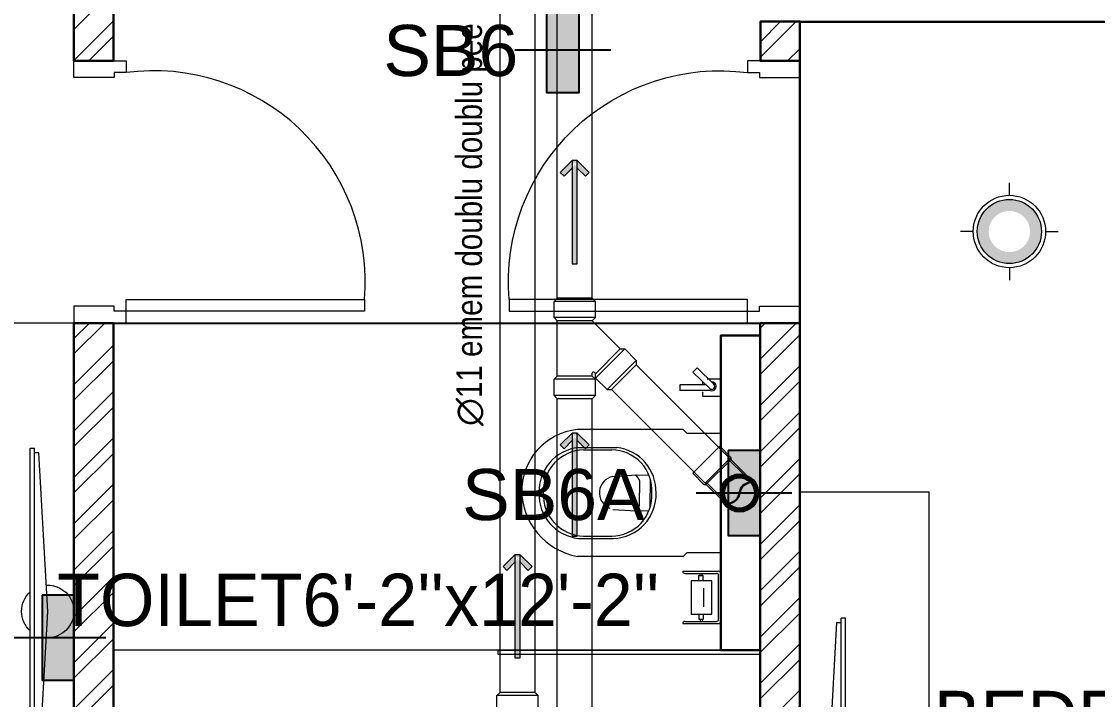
# Model space of a CAD drawing. Header units: inches. Extents: x 3094 to 3721, y -16790 to -15753.
# Drawn here: x 3423.3 to 3546.4, y -15984.4 to -15906.9 of the extents above; entities that cross this region are included whole.
import ezdxf

# ---------------------------------------------------------------- set-up
doc = ezdxf.new("R2010")
doc.units = ezdxf.units.IN
doc.header["$LTSCALE"] = 25
doc.header["$MEASUREMENT"] = 0
doc.linetypes.add('Cline', pattern=[1, 0.625, -0.125, 0.125, -0.125])
doc.linetypes.add('DASHED', pattern=[0.75, 0.5, -0.25])
for name, color, linetype, lineweight in [('.09', 106, 'Continuous', 9), ('Door & Window', 32, 'Continuous', 20), ('ele-cfl', 252, 'Continuous', 13), ('PP-SWP', 1, 'Continuous', 9), ('PP-WWP', 3, 'Continuous', 9), ('SDA - Bathroom Fittings & Fixtures', 52, 'Continuous', 5), ('SDA - Brick Wall', 7, 'Continuous', 30), ('SDA - Door Frame', 49, 'Continuous', 13), ('SDA - Flooring Type 2', 113, 'Continuous', 18), ('SDA - Furniture', 36, 'Continuous', 9), ('SDA - Hatch Lite', 252, 'Continuous', 0), ('SDA - Overhead Lines', 252, 'DASHED', 9), ('wire', 230, 'Continuous', 5)]:
    doc.layers.add(name, color=color, linetype=linetype, lineweight=lineweight)
doc.layers.add('107 CAVERI MAIN XREF$0$FORMAT', color=7, linetype='Continuous')
doc.layers.add('LCD-LOOPING', color=160, linetype='Continuous')
for name, color, linetype, true_color in [('LCD-ELECTRICAL SYMBOL', 34, 'Continuous', 0x994200), ('PP-ROOM 1', 34, 'Continuous', 0x994200), ('PP-TOILET 2', 34, 'Continuous', 0x994200)]:
    doc.layers.add(name, color=color, linetype=linetype, true_color=true_color)
doc.styles.add('arial', font='ARIALN.TTF')
doc.styles.add('JB', font='GOTHIC.TTF', dxfattribs={"height": 5})
doc.styles.add('spectrum', font='arial.ttf')
pattern_1 = [(45, (3081.925610755261, -16917.63459007305), (-2.65165042944955, 2.651650429449553), []), (45, (3083.693377705261, -16917.63459007305), (-2.65165042944955, 2.651650429449553), [])]
pattern_2 = [(45, (1481.197855041824, -7390.683076594985), (-2.65165042944955, 2.651650429449553), []), (45, (1482.965621991824, -7390.683076594985), (-2.65165042944955, 2.651650429449553), [])]

# ---------------------------------------------------------------- blocks, each defined once
blk = doc.blocks.new('A$C8f570909')
at = {"layer": 'LCD-ELECTRICAL SYMBOL', "true_color": 0xcd6928}
h = blk.add_hatch(color=32, dxfattribs=at)
h.dxf.hatch_style = 1
h.paths.add_polyline_path([(1.9907602109e-06, -1.01243567769e-05), (8.00000199076021, -1.01243567769e-05), (8.00000199076021, 2.999989875643223), (1.9907602109e-06, 2.999989875643223)])
at = {"layer": 'LCD-ELECTRICAL SYMBOL', "color": 32, "true_color": 0xcd6928}
blk.add_line((4.00000199076021, -3.000010124356776), (4.00000199076021, 5.99050839252595), dxfattribs=at)
blk.add_lwpolyline([(1.9907602109e-06, -1.01243567769e-05), (8.00000199076021, -1.01243567769e-05), (8.00000199076021, 2.999989875643223), (1.9907602109e-06, 2.999989875643223)], close=True, dxfattribs=at)
blk = doc.blocks.new('*U11')
at = {"color": 0, "linetype": 'ByBlock'}
blk.add_lwpolyline([(-35.00004123711551, 710), (-35.00004123711551, 0), (-70.00004123711551, 0), (-70.00004123711551, 710)], close=True, dxfattribs=at)
for points in [[(-729.9999587628843, -155.0000000000143), (-779.9999999999997, -155.0000000000143), (-779.9999999999997, -143.0000000000143), (-779.9999999999997, -143.0000000000143), (-779.9999999999997, 0), (-744.9999587628845, 0), (-744.9999587628845, -35), (-729.9999587628843, -35), (-729.9999587628843, -155.0000000000143)], [(0, -154.9999999999998), (0, -143.0000000000143), (0, -143.0000000000143), (0, 0), (-35.00004123711551, 0), (-35.00004123711551, -35), (-50.0000412371155, -35), (-50.0000412371155, -154.9999999999998), (0, -154.9999999999998)]]:
    blk.add_lwpolyline(points, dxfattribs=at)
at = {"color": 250, "linetype": 'DASHED', "ltscale": 250}
blk.add_arc((-121.4187203210784, 83.02135184638792), 629.0835443721634, 85.31165048422415, 187.5835558812355, dxfattribs=at)
blk = doc.blocks.new('w')
at = {"layer": 'SDA - Bathroom Fittings & Fixtures'}
for p, q in [((1437.332628521992, -4530.188779661043), (1437.762828801351, -4529.767319014234)), ((1437.762828801351, -4529.767319014234), (1449.849362756711, -4529.767319014234)), ((1449.755656621801, -4531.837465578253), (1445.724475806011, -4531.837465578253)), ((1449.154310696311, -4532.093605422363), (1445.943476181743, -4532.096409529003)), ((1441.534268239909, -4535.394136239083), (1441.51711157968, -4538.614697323562)), ((1443.112644423621, -4534.970609453202), (1441.671275231063, -4535.010480439043)), ((1442.747683687819, -4535.60517453114), (1442.747683687819, -4537.032842324821)), ((1445.80901033396, -4535.154810064923), (1443.112644423621, -4534.970609453202)), ((1442.747683687819, -4538.460510118504), (1442.747683687819, -4537.032842324821)), ((1443.112644423621, -4539.095075196445), (1441.671275231063, -4539.05520421059)), ((1445.80901033396, -4538.910874584711), (1443.112644423621, -4539.095075196445)), ((1449.154310696311, -4541.972079227271), (1445.943476181743, -4541.969275120634)), ((1449.755656621801, -4542.228219071403), (1445.356954245151, -4542.226263219734)), ((1437.332628521992, -4543.876904988592), (1437.762828801351, -4544.298365635405)), ((1437.762828801351, -4544.298365635405), (1449.849362756711, -4544.298365635405))]:
    blk.add_line(p, q, dxfattribs=at)
blk.add_lwpolyline([(1437.332628521992, -4543.876904988592), (1433.449318236649, -4543.876904988592), (1433.449318236649, -4530.188779661043), (1437.332628521992, -4530.188779661043)], dxfattribs=at)
for centre, radius, start, end in [((1448.468537472869, -4537.416761398493), 7.773071931644365, 0.2418468581588014, 79.76754771624375), ((1445.889208517917, -4536.865821188192), 5.031053270089667, 91.87638173814915, 181.9024574718454), ((1446.004180853499, -4536.774091745042), 4.678076097234447, 90.74351486296825, 183.1707235134665), ((1449.007158256081, -4536.857287900683), 4.765954741173954, 357.8890266224417, 88.23066848093866), ((1449.19601674626, -4536.881786718903), 5.075270688382221, 358.2944501811103, 83.66923600585804), ((1443.994354284194, -4536.050692547603), 1.323885900990589, 126.1749763349692, 160.334824347135), ((1445.464793497507, -4537.054056638972), 1.888453895147985, 280.5022663901869, 68.57296345742633), ((1445.933950651291, -4537.183897930743), 5.075270688382221, 178.2944501813194, 263.6692360056451), ((1446.004180853499, -4537.291592904592), 4.678076097234447, 176.8292764863253, 269.2564851370317), ((1449.007158256081, -4537.20839674895), 4.765954741173954, 271.7693315190613, 2.110973377558244), ((1449.19601674626, -4537.183897930743), 5.075270688382221, 276.330763994142, 1.7055498186806), ((1449.163200114061, -4537.250015282345), 7.081670838977975, 275.5602697067531, 1.757360003005991), ((1443.994354284194, -4538.014992102034), 1.323885900990589, 199.6651756526423, 233.8250236650309)]:
    blk.add_arc(centre, radius, start, end, dxfattribs=at)
blk = doc.blocks.new('A')
at = {"layer": 'SDA - Bathroom Fittings & Fixtures'}
for p, q in [((-1.685078844700913, 1.626770846546839), (-4.513478844700959, -1.201729153453122)), ((-3.806378844700933, -1.908829153453203), (-0.9779788447009466, 0.9195708465468959)), ((-1.617204589650703, 0.2803451015971126), (-1.617204589650703, -4.086515750415856)), ((-0.6076482197407455, 1.076780351945545), (-0.6076482197407455, -4.086515750415856)), ((-4.513478844700959, -1.201729153453122), (-3.806378844700933, -1.908829153453203)), ((-1.617204589650703, -4.086515750415856), (-0.6076482197407455, -4.086515750415856))]:
    blk.add_line(p, q, dxfattribs=at)
for points in [[(-2.612426404699363, 0.4690708465417404), (-2.612426404699363, 2.773170846541687), (0.3875735953006369, 2.773170846541687), (0.3875735953006369, -0.2268291534583113), (-0.3885957797391647, -0.2268291534583113)], [(-1.623181967704125, -0.2268291534531892), (-2.112078844700936, -0.2268291534531892)]]:
    blk.add_lwpolyline(points, dxfattribs=at)
for centre, radius, start, end in [((-1.331478844700942, 1.27317084654681), 0.75, 344.8199, 180), ((-1.33937671500684, 1.265324085950514), 0.5001536995962927, 316.2673742728265, 133.7245233758437)]:
    blk.add_arc(centre, radius, start, end, dxfattribs=at)
blk = doc.blocks.new('TGGGGGG')
at = {"layer": 'SDA - Bathroom Fittings & Fixtures'}
for p, q in [((-21354.53088276237, -16910.76633715351), (-21354.53088276237, -16914.88413978172)), ((-21354.28030857237, -16911.01692880669), (-21354.28029110914, -16914.63354883985)), ((-21348.78030251587, -16911.01834867466), (-21348.78030251587, -16914.63473284805)), ((-21348.53089960481, -16910.76752183495), (-21348.53089960481, -16914.88532449167)), ((-21354.03386514515, -16912.75376703802), (-21354.280298973, -16912.75376703802)), ((-21354.03386514515, -16913.00495104622), (-21354.280298973, -16913.00495104622)), ((-21354.03386514515, -16912.62935974393), (-21354.03386514515, -16913.12935834031)), ((-21353.43856405348, -16912.62935974393), (-21354.03386514515, -16912.62935974393)), ((-21349.62203743539, -16912.62935993752), (-21349.02673634372, -16912.62935993752)), ((-21349.02673634372, -16912.62935993752), (-21349.02673634372, -16913.12935853401)), ((-21349.02673634372, -16912.75376723173), (-21348.78030251587, -16912.75376723173)), ((-21349.02673634372, -16913.00495123982), (-21348.78030251587, -16913.00495123982)), ((-21353.43856405348, -16913.12935834031), (-21354.03386514515, -16913.12935834031)), ((-21350.46792005861, -16913.15415292852), (-21352.59268143025, -16913.15415292852)), ((-21349.62203743539, -16913.12935853401), (-21349.02673634372, -16913.12935853401)), ((-21354.28147581909, -16915.134731435), (-21348.78149125804, -16915.134731435)), ((-21354.03088416587, -16914.88414049302), (-21349.03089416909, -16914.88413979127))]:
    blk.add_line(p, q, dxfattribs=at)
blk.add_lwpolyline([(-21353.43856405348, -16914.1129035192), (-21349.62203743539, -16914.1129035192), (-21349.62203743539, -16911.72673076556), (-21353.43856405348, -16911.72673076556)], close=True, dxfattribs=at)
for centre, radius, start, end in [((-21354.52894083786, -16911.01496955487), 0.2486399849146517, 359.5485117926382, 90.44749523860598), ((-21348.54175244164, -16911.00613756189), 0.238862406401895, 87.3958401339033, 182.9303495128979), ((-21354.28088346412, -16914.88473213676), 0.25, 179.8642421125544, 269.8642421092193), ((-21354.03029181083, -16914.63414119489), 0.25, 179.8642421125544, 269.8642421092193), ((-21349.03030181405, -16914.63414049302), 0.25, 269.8642421092193, 359.8642421125544), ((-21348.780898903, -16914.88473213676), 0.25, 269.8642421092193, 359.8642421125544)]:
    blk.add_arc(centre, radius, start, end, dxfattribs=at)
blk = doc.blocks.new('REWERFEW')
at = {"layer": 'SDA - Furniture'}
for p, q in [((3139.606995472121, -25651.87048267125), (3140.10699547119, -25651.87048267125)), ((3140.10699547119, -25651.87048267125), (3140.10699547119, -25651.37048267125)), ((3140.10699547119, -25688.19253077615), (3140.10699547119, -25651.87048267125))]:
    blk.add_line(p, q, dxfattribs=at)
for points in [[(3139.606995472121, -25688.19253077615), (3138.60699547119, -25670.03150672374), (3139.606995472121, -25651.87048267125)], [(3140.10699547119, -25688.69253077626), (3140.60699547119, -25688.69253077626), (3140.60699547119, -25651.37048267125), (3140.10699547119, -25651.37048267125)], [(3139.606995472121, -25688.19253077615), (3140.10699547119, -25688.19253077615), (3140.10699547119, -25688.69253077626)]]:
    blk.add_lwpolyline(points, dxfattribs=at)
for start, end in [(86.84830664325258, 273.1516933567474), (311.8103149006322, 48.18968509936786)]:
    blk.add_arc((3138.60699547119, -25670.03150672374), 3, start, end, dxfattribs=at)
blk = doc.blocks.new('SURFACE MOUNTED CEILING LIGHT')
at = {"layer": 'ele-cfl', "ltscale": 5}
h = blk.add_hatch(color=2, dxfattribs=at)
edge = h.paths.add_edge_path()
edge.add_arc((0, -7.276e-12), 3.82512444520576, 0, 360, ccw=False)
edge = h.paths.add_edge_path(flags=16)
edge.add_arc((0, 7.276e-12), 2.466104221736364, 0, 360, ccw=False)
at = {"layer": 'ele-cfl', "color": 1, "ltscale": 5}
for p, q in [((7.276e-12, 4.316820417945563), (7.276e-12, 5.812881657395338)), ((-4.316820417945563, 0), (-5.812881657395338, 0)), ((4.316820417952839, 0), (5.812881657402612, 0)), ((7.276e-12, -4.316820417952839), (7.276e-12, -5.812881657402612))]:
    blk.add_line(p, q, dxfattribs=at)
for radius in [4.316820417946937, 3.825124445206388]:
    blk.add_circle((0, 0), radius, dxfattribs=at)
blk = doc.blocks.new('PP-Y TEE MIRROR')
for p, q in [((419.0404650487336, 14377.40693796287), (412.2222832305552, 14370.58875614469)), ((412.2222832305552, 14295.58875614469), (412.2222832305552, 14370.58875614469)), ((419.0404650487336, 14288.77057432651), (419.0404650487336, 14377.40693796287)), ((419.0404650487336, 14377.40693796287), (453.8131923214652, 14377.40693796287)), ((453.8131923214652, 14377.40693796287), (460.631374139644, 14370.58875614469)), ((453.813192321465, 14288.77057432651), (453.813192321465, 14377.40693796287)), ((460.631374139644, 14370.58875614469), (579.2677377760051, 14370.58875614469)), ((460.631374139644, 14295.58875614469), (460.631374139644, 14370.58875614469)), ((586.0859195941872, 14377.40693796287), (579.2677377760051, 14370.58875614469)), ((579.2677377760051, 14295.58875614469), (579.2677377760051, 14370.58875614469)), ((586.0859195941872, 14377.40693796287), (620.8586468669189, 14377.40693796287)), ((586.0859195941871, 14288.77057432651), (586.0859195941871, 14377.40693796287)), ((620.8586468669189, 14377.40693796287), (627.6768286850972, 14370.58875614469)), ((620.8586468669185, 14288.77057432651), (620.8586468669185, 14377.40693796287)), ((627.6768286850972, 14295.58875614469), (627.6768286850972, 14370.58875614469)), ((412.2222832305552, 14295.58875614469), (419.0404650487336, 14288.77057432651)), ((460.631374139644, 14295.58875614469), (453.813192321465, 14288.77057432651)), ((460.631374139644, 14295.58875614469), (466.6175017915384, 14295.58875614469)), ((579.2677377760051, 14295.58875614469), (518.8977310163223, 14235.21874938501)), ((579.2677377760051, 14295.58875614469), (586.0859195941871, 14288.77057432651)), ((627.6768286850972, 14295.58875614469), (620.8586468669185, 14288.77057432651)), ((419.0404650487336, 14288.77057432651), (453.813192321465, 14288.77057432651)), ((456.2223572293393, 14288.25175797399), (431.6343259744213, 14263.6637267191)), ((456.2223572293393, 14288.25175797399), (518.8977310163223, 14225.576384187)), ((456.2223572293393, 14288.25175797399), (465.8647224273138, 14288.25175797399)), ((468.5459748311488, 14290.9330103778), (465.8647224273138, 14288.25175797399)), ((465.8647224273138, 14288.25175797399), (518.8977310163223, 14235.21874938501)), ((586.0859195941871, 14288.77057432651), (620.8586468669185, 14288.77057432651)), ((431.6343259744213, 14263.6637267191), (431.6343259744213, 14254.0213615211)), ((431.6343259744213, 14263.6637267191), (494.3096997614372, 14200.98835293208)), ((431.6343259744213, 14254.0213615211), (484.6673345634298, 14200.98835293208)), ((518.8977310163223, 14225.576384187), (494.3096997614372, 14200.98835293208)), ((518.8977310163223, 14235.21874938501), (518.8977310163223, 14225.576384187)), ((494.3096997614372, 14200.98835293208), (484.6673345634298, 14200.98835293208))]:
    blk.add_line(p, q)
blk.add_arc((466.6175017915384, 14292.86148341741), 2.727272727272845, 315.0000000000645, 90)
blk = doc.blocks.new('PP-ARROW')
h = blk.add_hatch(color=256)
h.dxf.hatch_style = 1
h.paths.add_polyline_path([(-150.0000437715289, 6.3791958e-09), (-150.0000437708768, 15.32418587419306), (150.0000437721819, 15.32418586142557), (150.0000437715298, -6.3864718e-09)])
edge = h.paths.add_edge_path()
edge.add_line((150.0000437721819, 15.32418586142557), (115.5958426014904, 49.72838703504567))
edge.add_line((115.5958426014895, 49.72838703504567), (104.6032609488848, 38.7358025756421))
edge.add_line((104.6032609488857, 38.7358025756421), (128.0148963756028, 15.32418586236235))
edge.add_line((150.0000437715298, -6.3864718e-09), (115.5958425979097, -34.40420117707799))
edge.add_line((115.5958425979097, -34.40420117707799), (104.6032609462409, -23.41161671673944))
edge.add_line((104.6032609462409, -23.41161671673763), (128.0148963749507, -5.4496923e-09))
h = blk.add_hatch(color=256)
h.dxf.hatch_style = 1
h.paths.add_polyline_path([(104.6032609488857, 38.7358025756421), (115.5958426014895, 49.72838703504567), (150.0000437721819, 15.32418586142557), (128.0148963756019, 15.32418586236235)])
h.paths.add_polyline_path([(104.6032609462409, -23.41161671673763), (128.0148963749498, -5.4496923e-09), (150.0000437715298, -6.3864718e-09), (115.5958425979097, -34.40420117707799)])
at = {"lineweight": 0}
for p, q in [((115.5958426014895, 49.72838703504567), (104.6032609488857, 38.7358025756421)), ((104.6032609488857, 38.7358025756421), (128.0148963756019, 15.32418586236235)), ((150.0000437721819, 15.32418586142557), (115.5958426014895, 49.72838703504567)), ((150.0000437721819, 15.32418586142557), (-150.0000437708768, 15.32418587419306)), ((-150.0000437708768, 15.32418587419306), (-150.0000437715289, 6.3791958e-09)), ((-150.0000437715289, 6.3791958e-09), (150.0000437715298, -6.3864718e-09)), ((150.0000437715298, -6.3864718e-09), (150.0000437721819, 15.32418586142557)), ((104.6032609462409, -23.41161671673763), (128.0148963749498, -5.4496923e-09)), ((115.5958425979097, -34.40420117707799), (104.6032609462409, -23.41161671673763)), ((150.0000437715298, -6.3864718e-09), (115.5958425979097, -34.40420117707799))]:
    blk.add_line(p, q, dxfattribs=at)
blk = doc.blocks.new('PP-WC CONNECTOR BEND')
at = {"lineweight": 30}
h = blk.add_hatch(color=256, dxfattribs=at)
edge = h.paths.add_edge_path()
edge.add_ellipse((-79.84568734442945, 16.06918967427918), major_axis=(19.39290396956005, 18.32186724565119), ratio=1, start_angle=96.33861705339262, end_angle=173.6613829466086, ccw=False)
edge.add_ellipse((-101.1428493109338, 0.0003864832397085), major_axis=(22.89194586542945, -24.23013451044475), ratio=0.9999999999973738, start_angle=-44.99999999999898, end_angle=134.9999999999989, ccw=False)
edge.add_ellipse((-122.4400112734798, -16.0684167072759), major_axis=(18.3218672456512, -19.39290396956005), ratio=1, start_angle=6.338617053392639, end_angle=83.66138294660738)
at = {"linetype": 'Continuous'}
for p, q in [((-37.50000000004928, 37.49999999995998), (-84.90057435239856, 37.49999999988177)), ((-34.09090909099467, 40.90909090903369), (-37.50000000008862, 37.49999999993452)), ((-34.09090909096342, 40.90909090903369), (-5.70708e-11, 40.90909090909189)), ((5.72413e-11, -40.90909090909189), (-5.70708e-11, 40.90909090909189)), ((-37.49999999993129, -37.50000000008004), (-84.90057435227612, -37.50000000015643)), ((-34.09090909086109, -40.90909090914647), (-37.4999999999705, -37.50000000006185)), ((-34.09090909086109, -40.90909090914647), (5.72413e-11, -40.90909090909189))]:
    blk.add_line(p, q, dxfattribs=at)
at = {"linetype": 'Continuous', "ltscale": 0.005}
for p, q in [((-37.50000000004543, 34.09090909086808), (-78.63664915670056, 34.09090909079896)), ((-34.09090909098706, 37.49999999994543), (-37.50000000004543, 34.09090909086808)), ((-37.49999999997448, -34.09090909097358), (-37.50000000004543, 34.09090909086808)), ((-34.09090909095943, 37.49999999994543), (-6.89511e-11, 37.5)), ((-34.09090909087666, -37.50000000005275), (-34.09090909096728, 37.49999999994543)), ((-37.49999999993514, -34.09090909099541), (-78.63664915659437, -34.09090909105545)), ((-34.09090909086894, -37.50000000005275), (-37.49999999997448, -34.09090909097358)), ((-34.09090909086894, -37.50000000005275), (4.14389e-11, -37.5))]:
    blk.add_line(p, q, dxfattribs=at)
at = {"linetype": 'Continuous'}
blk.add_circle((-101.2499999999506, -1.69166e-10), 40.90909090909089, dxfattribs=at)
at = {"lineweight": 30}
for radius in [37.50049768746063, 33.33377572218723]:
    blk.add_circle((-101.1428493109338, 0.0003864832433464), radius, dxfattribs=at)
for centre, start, end in [((-79.8456873453702, 16.06918967623277), 139.7119494777778, 217.0347153698455), ((-122.4400112734798, -16.0684167072759), 319.7119494776478, 37.03471536997189)]:
    blk.add_arc(centre, 26.67912186968674, start, end, dxfattribs=at)

msp = doc.modelspace()

# ---------------------------------------------------------------- hatches: boundary and pattern name
at = {"layer": 'SDA - Hatch Lite'}
h = msp.add_hatch(dxfattribs=at)
h.set_pattern_fill('ANSI32', color=256, scale=10)
h.set_pattern_definition(pattern_1)
h.paths.add_polyline_path([(3548.961762696355, -15779.49208987317), (3301.694414384674, -15779.49208987318), (3301.694414384674, -15788.54720797417), (3370.315170802224, -15788.54720797417), (3370.315170802224, -15788.51716737477), (3416.633341647369, -15788.51716737477), (3548.961762696355, -15788.54075115279)])
h.paths.add_polyline_path([(3585.001967932444, -15779.49208987317), (3548.961762696355, -15779.49208987317), (3548.961762696355, -15788.54720797417), (3585.001967932444, -15788.54720797417)])
h.paths.add_polyline_path([(3637.914886482601, -15779.49208987317), (3594.089049382284, -15779.49208987317), (3594.089049382284, -15788.54720797417), (3637.914886482601, -15788.54720797417)])
h.paths.add_polyline_path([(3536.524879332522, -16324.54422421795), (3623.172315569926, -16232.86713425989), (3611.755923235525, -16222.0770761624), (3525.108486998122, -16313.75416612047)], flags=9)
h.paths.add_polyline_path([(3206.737610677436, -15906.76321709736), (3264.828772078082, -15906.76321709736), (3264.828772078082, -15892.93571880038), (3206.737610677436, -15892.93571880038)], flags=9)
h.paths.add_polyline_path([(3201.298084572253, -15892.43991636981), (3269.505113779032, -15892.43991636981), (3269.505113779032, -15876.74241029722), (3201.298084572253, -15876.74241029722)], flags=9)
h.paths.add_polyline_path([(3439.75934495718, -16070.35435575687), (3501.193131064181, -16070.35435575687), (3501.193131064181, -16056.52685745989), (3439.75934495718, -16056.52685745989)], flags=9)
h.paths.add_polyline_path([(3441.039130337236, -16056.03105502932), (3499.150161280125, -16056.03105502932), (3499.150161280125, -16040.33354895674), (3441.039130337236, -16040.33354895674)], flags=9)
h.paths.add_polyline_path([(3440.551058107701, -15983.28343014597), (3498.642219508346, -15983.28343014597), (3498.642219508346, -15969.45593184898), (3440.551058107701, -15969.45593184898)], flags=9)
h.paths.add_polyline_path([(3440.159531134578, -15968.96012941841), (3498.270562077467, -15968.96012941841), (3498.270562077467, -15953.26262334583), (3440.159531134578, -15953.26262334583)], flags=9)
h.paths.add_polyline_path([(3366.789857579922, -16283.2786618054), (3424.88101898057, -16283.2786618054), (3424.88101898057, -16269.45116350841), (3366.789857579922, -16269.45116350841)], flags=9)
h.paths.add_polyline_path([(3376.999866795455, -16268.61218569826), (3413.907825361036, -16268.61218569826), (3413.907825361036, -16253.60103038484), (3376.999866795455, -16253.60103038484)], flags=9)
h.paths.add_polyline_path([(3342.035446319516, -16480.44887986801), (3413.497106545577, -16480.44887986801), (3413.497106545577, -16466.62138157102), (3342.035446319516, -16466.62138157102)], flags=9)
h.paths.add_polyline_path([(3313.683215652498, -16466.12557914045), (3441.086152808594, -16466.12557914045), (3441.086152808594, -16450.42807306787), (3313.683215652498, -16450.42807306787)], flags=9)
h.paths.add_polyline_path([(3526.537394237163, -16538.69439633513), (3591.313805050518, -16538.69439633513), (3591.313805050518, -16524.86689803815), (3526.537394237163, -16524.86689803815)], flags=9)
h.paths.add_polyline_path([(3505.340753432669, -16524.37109560758), (3611.747261450779, -16524.37109560758), (3611.747261450779, -16508.673589535), (3505.340753432669, -16508.673589535)], flags=9)
h.paths.add_polyline_path([(3524.327227700446, -16425.67035095259), (3582.418389101094, -16425.67035095259), (3582.418389101094, -16411.84285265561), (3524.327227700446, -16411.84285265561)], flags=9)
h.paths.add_polyline_path([(3517.212415333638, -16411.34705022504), (3588.770017063668, -16411.34705022504), (3588.770017063668, -16395.64954415245), (3517.212415333638, -16395.64954415245)], flags=9)
h.paths.add_polyline_path([(3443.086250269361, -16296.77231192023), (3507.862661082715, -16296.77231192023), (3507.862661082715, -16282.94481362325), (3443.086250269361, -16282.94481362325)], flags=9)
h.paths.add_polyline_path([(3443.096371900021, -16282.44901119268), (3507.089355047823, -16282.44901119268), (3507.089355047823, -16266.7515051201), (3443.096371900021, -16266.7515051201)], flags=9)
h.paths.add_polyline_path([(3564.873474027632, -16149.86619253061), (3636.335134253693, -16149.86619253061), (3636.335134253693, -16136.03869423362), (3564.873474027632, -16136.03869423362)], flags=9)
h.paths.add_polyline_path([(3579.545472804266, -16135.55211694766), (3620.899951073059, -16135.55211694766), (3620.899951073059, -16119.84354070155), (3579.545472804266, -16119.84354070155)], flags=9)
h.paths.add_polyline_path([(3386.698568650613, -16144.87655956069), (3444.789730051259, -16144.87655956069), (3444.789730051259, -16131.04906126371), (3386.698568650613, -16131.04906126371)], flags=9)
h.paths.add_polyline_path([(3387.133614634652, -16130.55325883314), (3443.591499662986, -16130.55325883314), (3443.591499662986, -16114.85575276055), (3387.133614634652, -16114.85575276055)], flags=9)
h.paths.add_polyline_path([(3554.133399129209, -16010.45588550457), (3612.224560529855, -16010.45588550457), (3612.224560529855, -15996.62838720758), (3554.133399129209, -15996.62838720758)], flags=9)
h.paths.add_polyline_path([(3540.501944608033, -15996.49478975402), (3625.092830646565, -15996.49478975402), (3625.092830646565, -15980.79728368144), (3540.501944608033, -15980.79728368144)], flags=9)
h.paths.add_polyline_path([(3333.570227331892, -15999.8010884305), (3391.66138873254, -15999.8010884305), (3391.66138873254, -15985.97359013352), (3333.570227331892, -15985.97359013352)], flags=9)
h.paths.add_polyline_path([(3319.93877281095, -15985.83999267995), (3404.529658849482, -15985.83999267995), (3404.529658849482, -15970.14248660737), (3319.93877281095, -15970.14248660737)], flags=9)
h.paths.add_polyline_path([(3183.616141633527, -15788.54720797417), (3292.639296283673, -15788.54720797417), (3292.639296283673, -15779.49208987318), (3183.616141633527, -15779.49208987318)])
h = msp.add_hatch(dxfattribs=at)
h.set_pattern_fill('ANSI32', color=256, scale=10)
h.set_pattern_definition(pattern_2)
h.paths.add_polyline_path([(3424.785432721368, -15861.81096603102), (3424.785432721368, -15870.81096603102), (3429.285432721368, -15870.81096603102), (3429.285432721368, -15911.36608413202), (3433.812991771959, -15911.36608413202), (3433.812991771959, -15870.81096603102), (3446.484639080343, -15870.81096603102), (3446.484639080343, -15861.81096603102)])
h = msp.add_hatch(dxfattribs=at)
h.set_pattern_fill('ANSI32', color=256, scale=10)
h.set_pattern_definition([(45, (3081.925610755261, -14691.08742575618), (-2.65165042944955, 2.651650429449553), []), (45, (3083.693377705261, -14691.08742575618), (-2.65165042944955, 2.651650429449553), [])])
h.paths.add_polyline_path([(3507.856298778435, -15911.36608413202), (3507.856298778435, -15906.86608413202), (3512.356298778435, -15906.86608413202), (3512.356298778435, -15911.36608413202)])
h = msp.add_hatch(dxfattribs=at)
h.set_pattern_fill('ANSI32', color=256, scale=10)
h.set_pattern_definition(pattern_2)
h.paths.add_polyline_path([(3429.285432721368, -15941.36608413202), (3429.285432721368, -16090.74405780667), (3436.812991771959, -16090.74405780667), (3436.812991771959, -16081.80946831868), (3433.812991771959, -16081.80946831868), (3433.812991771959, -16019.33852508152), (3446.989362083328, -16019.33852508152), (3446.989362083328, -16014.81096603102), (3433.812991771959, -16014.81096603102), (3433.812991771959, -15941.36608413202)])
h = msp.add_hatch(dxfattribs=at)
h.set_pattern_fill('ANSI32', color=256, scale=10)
h.set_pattern_definition(pattern_1)
h.paths.add_polyline_path([(3512.356298778435, -15941.36608413202), (3507.828739727961, -15941.36608413202), (3507.828739727961, -16014.81096603102), (3494.976380018954, -16014.81096603102), (3494.976380018954, -16019.33852508152), (3507.828739727961, -16019.33852508152), (3507.828739727961, -16081.68893970567), (3512.356298778435, -16081.68893970567)])
h.paths.add_polyline_path([(3555.856416567364, -16086.21649875617), (3555.856416567364, -16090.74405780667), (3637.946849831376, -16090.74405780667), (3637.946849831376, -16086.21649875617)])

# ---------------------------------------------------------------- linework, layer by layer
at = {"layer": '.09', "color": 4}
msp.add_lwpolyline([(3477.82873972796, -15978.81096603102), (3507.828739727961, -15978.81096603102), (3507.828739727961, -15979.31096603101), (3477.82873972796, -15979.31096603101)], close=True, dxfattribs=at)
at = {"layer": 'LCD-ELECTRICAL SYMBOL'}
msp.add_lwpolyline([(3512.356298778435, -16086.21649875617), (3637.946849831376, -16086.21649875617), (3637.946698700791, -15906.89554889501), (3512.356147647849, -15906.89554889501)], close=True, dxfattribs=at)
at = {"layer": 'PP-ROOM 1'}
msp.add_lwpolyline([(3512.356147647849, -15906.89554889501), (3637.946849831376, -15906.89554889501), (3637.946849831376, -16086.21649875617), (3512.356147647849, -16086.21649875617)], close=True, dxfattribs=at)
at = {"layer": 'PP-SWP'}
for p, q in [((3484.6023060375787, -15938.531517666177), (3484.6023060375787, -15835.99464833137)), ((3488.6023060375787, -15938.531517666177), (3488.6023060375787, -15835.99464833137)), ((3503.06531349969, -15955.578217239805), (3493.6474511992806, -15946.159112114326)), ((3484.6023060375787, -16038.048379531752), (3484.6023060375787, -15950.022184332844)), ((3488.6023060375787, -16038.048379531752), (3488.6023060375787, -15950.022184332844)), ((3500.2366997671907, -15958.406457744486), (3490.818837466781, -15948.987352619008))]:
    msp.add_line(p, q, dxfattribs=at)
at = {"layer": 'PP-TOILET 2'}
msp.add_lwpolyline([(3433.812991771959, -15941.36608413202), (3507.828739727961, -15941.36608413202), (3507.828739727961, -16014.81096603102), (3433.812991771959, -16014.81096603102)], close=True, dxfattribs=at)
at = {"layer": 'PP-WWP'}
for p, q in [((3478.0619794808244, -15983.63040821881), (3478.0619794808244, -15876.591727719033)), ((3482.0619794808244, -15983.63040821881), (3482.0619794808244, -15876.591727719033))]:
    msp.add_line(p, q, dxfattribs=at)
at = {"layer": 'SDA - Brick Wall'}
for p, q in [((3507.828739727961, -16014.81096603102), (3507.828739727961, -15941.36608413202)), ((3507.828739727961, -15941.36608413202), (3512.356298778435, -15941.36608413202)), ((3512.356298778435, -16090.74405780667), (3512.356298778435, -15941.36608413202))]:
    msp.add_line(p, q, dxfattribs=at)
for points in [[(3446.484639080343, -15870.81096603102), (3446.484639080343, -15861.81096603102), (3424.785432721368, -15861.81096603102), (3424.785432721368, -15870.81096603102), (3429.285432721368, -15870.81096603102), (3429.285432721368, -15911.36608413202), (3433.812991771959, -15911.36608413202), (3433.812991771959, -15870.81096603102), (3446.484639080343, -15870.81096603102)], [(3512.356298778435, -15906.86608413202), (3512.356298778435, -15911.36608413202), (3507.856298778435, -15911.36608413202), (3507.856298778435, -15906.86608413202), (3512.356298778435, -15906.86608413202)]]:
    msp.add_lwpolyline(points, dxfattribs=at)
for points in [[(3429.285432721368, -15941.36608413202), (3433.812991771959, -15941.36608413202), (3433.812991771959, -16014.81096603102), (3446.989362083328, -16014.81096603102), (3446.989362083328, -16019.33852508152), (3433.812991771959, -16019.33852508152), (3433.812991771959, -16081.80946831868), (3436.812991771959, -16081.80946831868), (3436.812991771959, -16090.74405780667), (3429.285432721368, -16090.74405780667)], [(3507.828739727961, -15942.81096603103), (3507.828739727961, -15978.81096603102), (3503.32873972796, -15978.81096603102), (3503.32873972796, -15942.81096603103)]]:
    msp.add_lwpolyline(points, close=True, dxfattribs=at)
at = {"layer": 'SDA - Flooring Type 2'}
msp.add_line((3512.356298778435, -15941.36608413202), (3512.356298778435, -15906.86608413202), dxfattribs=at)
at = {"layer": 'SDA - Furniture'}
for points in [[(3429.285432721425, -15941.36608413202), (3414.474915348872, -15941.36608413202), (3414.474915348872, -16013.36612300826), (3429.285432721425, -16013.36612300826)], [(3527.166743304988, -15960.73355397659), (3512.356225932435, -15960.73355397659), (3512.356225932435, -16032.73359285284), (3527.166743304988, -16032.73359285284)]]:
    msp.add_lwpolyline(points, close=True, dxfattribs=at)
at = {"layer": 'SDA - Hatch Lite', "ltscale": 0.3}
msp.add_line((3507.828739727961, -15978.81096603102), (3433.812991771959, -15978.81096603102), dxfattribs=at)
at = {"layer": 'SDA - Overhead Lines', "ltscale": 0.25}
msp.add_lwpolyline([(3580.458427207523, -15906.8980474808), (3580.458427207523, -15897.81096603102), (3512.568174471637, -15897.77900268225), (3512.568174471637, -15906.86608413202)], close=True, dxfattribs=at)

# ---------------------------------------------------------------- block references
at = {"layer": 'Door & Window', "yscale": 0.0384615384615363, "zscale": 0.0384615384615363}
for p, xscale, rotation in [((3435.246971182906, -15941.36608413202), 0.0384615384615363, 270), ((3506.394760316897, -15941.36608413202), -0.0384615384615363, 89.99999999999999)]:
    msp.add_blockref('*U11', p, dxfattribs=dict(at, xscale=xscale, rotation=rotation))
at = {"layer": 'LCD-ELECTRICAL SYMBOL', "color": 32, "true_color": 0xcd6928, "yscale": 1.21875, "zscale": 1.21875}
for p, xscale, rotation in [((3487.066574119916, -15905.27655427988), -1.21875, 90), ((3504.17250206702, -15955.93596360479), 1.21875, 269.9999999999999), ((3425.629195060486, -15972.4911011439), 1.21875, 269.9999999999999)]:
    msp.add_blockref('A$C8f570909', p, dxfattribs=dict(at, xscale=xscale, rotation=rotation))
at = {"layer": 'PP-SWP'}
for name, p, xscale, yscale, rotation in [('PP-ARROW', (3486.9038810035786, -15928.688992666177), 0.0393701, 0.0393701, 90), ('PP-Y TEE MIRROR', (4251.033772704245, -15972.00725099951), 0.05333333333333334, 0.05333333333333334, 90), ('PP-ARROW', (3486.9038810035786, -15959.864709332844), 0.0393701, 0.0393701, 90), ('PP-WC CONNECTOR BEND', (3501.6551547195136, -15956.996486125621), 0.05333333333333334, 0.05333333333333334, 134.99621974018137)]:
    msp.add_blockref(name, p, dxfattribs=dict(at, xscale=xscale, yscale=yscale, rotation=rotation))
at = {"layer": 'PP-WWP', "rotation": 90}
for name, p, xscale, yscale in [('PP-ARROW', (3480.3635544468243, -15973.78788321881), 0.0393701, 0.0393701), ('PP-Y TEE MIRROR', (4244.493446147491, -16017.106141552144), 0.05333333333333334, 0.05333333333333334)]:
    msp.add_blockref(name, p, dxfattribs=dict(at, xscale=xscale, yscale=yscale))
at = {"layer": 'SDA - Bathroom Fittings & Fixtures', "xscale": 0.664270084394957, "yscale": 0.6862586791521608, "zscale": 0.664270084394957, "rotation": 270}
msp.add_blockref('A', (3501.427121887394, -15949.50057085518), dxfattribs=at)
at = {"layer": 'SDA - Bathroom Fittings & Fixtures', "extrusion": (0, 0, -1), "xscale": -1, "zscale": -1, "rotation": 180}
msp.add_blockref('w', (-4936.778057964608, -20497.84380835584), dxfattribs=at)
at = {"layer": 'SDA - Bathroom Fittings & Fixtures', "rotation": 90}
msp.add_blockref('TGGGGGG', (-13411.80449698543, 5378.769864265077), dxfattribs=at)
at = {"layer": 'SDA - Door Frame', "xscale": -1}
msp.add_blockref('REWERFEW', (6564.892428192614, 9695.666288709546), dxfattribs=at)
at = {"layer": 'SDA - Door Frame'}
msp.add_blockref('REWERFEW', (377.0047775577546, 9676.243777707932), dxfattribs=at)
at = {"layer": 'wire', "xscale": 0.9598233487457344, "yscale": 0.9598233487457344, "zscale": 0.9598233487457344, "rotation": 90.00000000000006}
msp.add_blockref('SURFACE MOUNTED CEILING LIGHT', (3536.35616787491, -15930.89554889501), dxfattribs=at)

# ---------------------------------------------------------------- texts
at = {"layer": '107 CAVERI MAIN XREF$0$FORMAT', "char_height": 6, "width": 172.5923857468406, "attachment_point": 8, "style": 'JB'}
for s, insert in [("TOILET6'-2''x12'-2''", (3461.833357000382, -15976.13526771555)), ("BEDROOM10'-51/2''x15'-0''", (3576.688232178462, -15989.53852575255))]:
    msp.add_mtext(s, dxfattribs=dict(at, insert=insert))
at = {"layer": 'LCD-LOOPING', "color": 5, "linetype": 'Cline', "ltscale": 0.25, "true_color": 0x1c0df2, "char_height": 5.849999999999997, "style": 'spectrum'}
for s, width, gutter_width, insert, attachment_point in [('SB6', 19.90608875789644, 1, (3480.139516624997, -15907.25409348127, 0.2506290037839241), 3), ('SB6A', 30.46602489739621, 7.351215459420927, (3473.712190464077, -15958.06629564606, 0.2506290037839241), 1)]:
    msp.add_mtext_dynamic_manual_height_columns(s, width=width, gutter_width=gutter_width, heights=[6.79019927943696], dxfattribs=dict(at, insert=insert, attachment_point=attachment_point))
at = {"layer": 'PP-WWP', "insert": (3476.8808764808246, -15930.111067968923), "char_height": 2.9527574999999997, "attachment_point": 8, "rotation": 90, "style": 'arial'}
msp.add_mtext('∅11 emem doublu doublu pee', dxfattribs=at)

doc.saveas('drawing.dxf')
